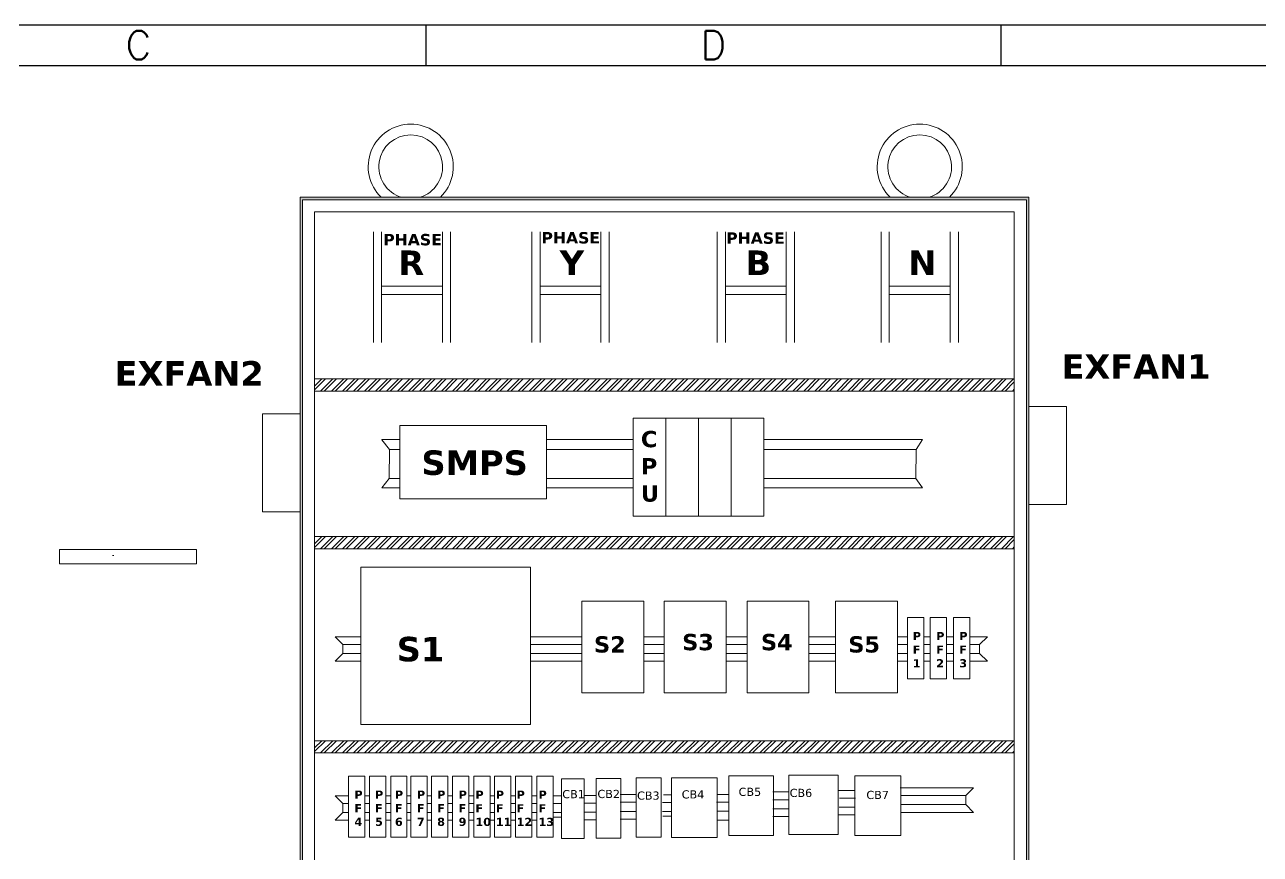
# Model space of a CAD drawing. Header units: millimetres. Extents: x -9791142 to 63260, y -4809864 to 11955173.
# Drawn here: x 15128 to 16643, y -8893 to -7876 of the extents above; entities that cross this region are included whole.
import ezdxf

# ---------------------------------------------------------------- set-up
doc = ezdxf.new("R2010")
doc.units = ezdxf.units.MM
doc.header["$LTSCALE"] = 5
doc.styles.add('style2', font='verdana.ttf')

msp = doc.modelspace()

# ---------------------------------------------------------------- hatches: boundary and pattern name
at = {"lineweight": 9, "ltscale": 5}
h = msp.add_hatch(color=256, dxfattribs=at)
h.set_gradient(color1=(147, 149, 152), color2=(199, 200, 202), tint=1)
h.paths.add_polyline_path([(15465.5, -8087.3), (15465.5, -9681.3), (16359.5, -9681.3), (16359.5, -8087.3)])
h.paths.add_polyline_path([(16356.5, -8090.3), (16356.5, -9678.3), (15468.5, -9678.3), (15468.5, -8090.3)], flags=16)
h = msp.add_hatch(color=256, dxfattribs=at)
h.set_gradient(color1=(99, 100, 102), color2=(199, 200, 202), tint=1, name='INVCYLINDER')
h.paths.add_polyline_path([(15465.5, -8087.3), (15465.5, -9681.3), (16359.5, -9681.3), (16359.5, -8087.3)])
h.paths.add_polyline_path([(16356.5, -8090.3), (16356.5, -9678.3), (15468.5, -9678.3), (15468.5, -8090.3)], flags=16)
h = msp.add_hatch(dxfattribs=at)
h.set_pattern_fill('ANSI32', color=256, style=0)
h.paths.add_polyline_path([(15483.3, -8310), (15483.3, -8325), (16341.6, -8325), (16341.6, -8310)])
h = msp.add_hatch(dxfattribs=at)
h.set_pattern_fill('ANSI32', color=256, style=0)
h.set_pattern_definition([(45, (0, -193.319), (-6.735192, 6.735192), []), (45, (4.49, -193.319), (-6.735192, 6.735192), [])])
h.paths.add_polyline_path([(15483.3, -8503.3), (15483.3, -8518.3), (16341.6, -8518.3), (16341.6, -8503.3)])
at = {"lineweight": 9, "ltscale": 5, "true_color": 0x991b1e}
h = msp.add_hatch(dxfattribs=at)
h.set_pattern_fill('AR-CONC', color=244)
h.paths.add_polyline_path([(15338.4, -8519), (15170.5, -8519), (15170.5, -8536.8), (15338.4, -8536.8)])
h = msp.add_hatch(dxfattribs=at)
h.set_pattern_fill('AR-CONC', color=244)
h.paths.add_polyline_path([(15338.4, -8519), (15170.5, -8519), (15170.5, -8536.8), (15338.4, -8536.8)])
at = {"lineweight": 9, "ltscale": 5}
h = msp.add_hatch(dxfattribs=at)
h.set_pattern_fill('ANSI32', color=256, style=0)
h.set_pattern_definition([(45, (0, -443.507), (-6.735192, 6.735192), []), (45, (4.49, -443.507), (-6.735192, 6.735192), [])])
h.paths.add_polyline_path([(15483.3, -8753.5), (15483.3, -8768.5), (16341.6, -8768.5), (16341.6, -8753.5)])

# ---------------------------------------------------------------- linework, layer by layer
at = {"color": 6}
for p, q in [((15619.8, -7875.7), (15619.8, -7925.7)), ((16325.2, -7875.7), (16325.2, -7925.7))]:
    msp.add_line(p, q, dxfattribs=at)
at = {"lineweight": 9, "ltscale": 5}
for p, q in [((15555.4, -8129.8), (15555.4, -8265.4)), ((15565.4, -8129.8), (15565.4, -8265.4)), ((15640.1, -8129.8), (15640.1, -8265.4)), ((15650.1, -8129.8), (15650.1, -8265.4)), ((15749.8, -8129.8), (15749.8, -8265.4)), ((15759.8, -8129.8), (15759.8, -8265.4)), ((15834.5, -8129.8), (15834.5, -8265.4)), ((15844.5, -8129.8), (15844.5, -8265.4)), ((15977.2, -8129.8), (15977.2, -8265.4)), ((15987.2, -8129.8), (15987.2, -8265.4)), ((16061.9, -8129.8), (16061.9, -8265.4)), ((16071.9, -8129.8), (16071.9, -8265.4)), ((16178.3, -8129.8), (16178.3, -8265.4)), ((16188.3, -8129.8), (16188.3, -8265.4)), ((16263, -8129.8), (16263, -8265.4)), ((16273, -8129.8), (16273, -8265.4)), ((15565.4, -8196.3), (15640.1, -8196.3)), ((15759.8, -8196.3), (15834.5, -8196.3)), ((15987.2, -8196.3), (16061.9, -8196.3)), ((16188.3, -8196.3), (16263, -8196.3)), ((15565.4, -8206.3), (15640.1, -8206.3)), ((15759.8, -8206.3), (15834.5, -8206.3)), ((15987.2, -8206.3), (16061.9, -8206.3)), ((16188.3, -8206.3), (16263, -8206.3)), ((15565.6, -8384.6), (15575, -8396.5)), ((15575, -8396.5), (15574.7, -8431.9)), ((15575, -8396.5), (15587.9, -8396.5)), ((15767.9, -8396.5), (15874.2, -8396.5)), ((15914.2, -8396.5), (15914.2, -8396.5)), ((15954.2, -8396.5), (15954.2, -8396.5)), ((15994.2, -8396.5), (15994.2, -8396.5)), ((16034.2, -8396.5), (16221.4, -8396.5)), ((16221.3, -8396.6), (16220.9, -8431.9)), ((16228.8, -8384.1), (16221.3, -8396.6)), ((15574.7, -8431.9), (15565.6, -8443.5)), ((15587.9, -8431.9), (15574.7, -8431.9)), ((15874.2, -8431.9), (15767.9, -8431.9)), ((15914.2, -8431.9), (15914.2, -8431.9)), ((15954.2, -8431.9), (15954.2, -8431.9)), ((15994.2, -8431.9), (15994.2, -8431.9)), ((16220.9, -8431.9), (16034.2, -8431.9)), ((16220.9, -8431.9), (16229.1, -8443.6)), ((15508.6, -8626), (15518, -8635.5)), ((15748.1, -8635.5), (15810.9, -8635.5)), ((15755.9, -8626), (15810.9, -8626)), ((15887, -8626), (15912.1, -8626)), ((15887, -8635.5), (15912.1, -8635.5)), ((15988.1, -8626), (16013.7, -8626)), ((15988.1, -8635.5), (16013.7, -8635.5)), ((16089.7, -8626), (16122.2, -8626)), ((16089.7, -8635.5), (16122.2, -8635.5)), ((16299.1, -8635.5), (16308.6, -8626)), ((15508.6, -8656), (15518, -8646.6)), ((15748.2, -8646.6), (15810.9, -8646.6)), ((15887, -8646.6), (15912.1, -8646.6)), ((15988.1, -8646.6), (16013.7, -8646.6)), ((16089.7, -8646.6), (16122.2, -8646.6)), ((16198.2, -8646.6), (16204.6, -8646.6)), ((16299.1, -8646.6), (16308.6, -8656)), ((15748, -8656), (15810.9, -8656)), ((15887, -8656), (15912.1, -8656)), ((15988.1, -8656), (16013.7, -8656)), ((16089.7, -8656), (16122.2, -8656)), ((15508.6, -8821), (15518, -8830.4)), ((15544.8, -8821), (15550.5, -8821)), ((15570.5, -8821), (15576.6, -8821)), ((15596.6, -8821), (15601.4, -8821)), ((15621.4, -8821), (15626.7, -8821)), ((15646.7, -8821), (15652.4, -8821)), ((15672.4, -8821), (15678.5, -8821)), ((15698.5, -8821), (15703.8, -8821)), ((15723.8, -8821), (15729.9, -8821)), ((15749.9, -8821), (15755.8, -8821)), ((15749.9, -8821), (15755.8, -8821)), ((15776.5, -8821), (15786.3, -8821)), ((15814.2, -8820.5), (15828.5, -8820.5)), ((15858.3, -8819.6), (15877.7, -8819.6)), ((15911.1, -8819.8), (15920.9, -8819.8)), ((15977.1, -8819.3), (15991.5, -8819.3)), ((16045.5, -8816.3), (16064.9, -8816.3)), ((16126, -8814.5), (16145.4, -8814.5)), ((16201.7, -8811.4), (16280.9, -8811.4)), ((16282.3, -8820.8), (16291.7, -8811.4)), ((15544.8, -8830.4), (15550.5, -8830.4)), ((15570.5, -8830.4), (15576.6, -8830.4)), ((15596.6, -8830.4), (15601.4, -8830.4)), ((15621.4, -8830.4), (15626.7, -8830.4)), ((15646.7, -8830.4), (15652.4, -8830.4)), ((15672.4, -8830.4), (15678.5, -8830.4)), ((15698.5, -8830.4), (15703.8, -8830.4)), ((15723.8, -8830.4), (15729.9, -8830.4)), ((15749.9, -8830.4), (15755.8, -8830.4)), ((15775.4, -8830.4), (15786.3, -8830.4)), ((15814.2, -8830), (15828.5, -8830)), ((15858.3, -8829), (15877.7, -8829)), ((15910.1, -8829.2), (15920.9, -8829.2)), ((15976.3, -8828.8), (15990.6, -8828.8)), ((16045.5, -8825.8), (16064.9, -8825.8)), ((16126.9, -8835), (16146.3, -8835)), ((16127.2, -8823.9), (16146.6, -8823.9)), ((16282.3, -8831.9), (16291.7, -8841.4)), ((15508.6, -8851), (15518, -8841.5)), ((15544.8, -8841.5), (15550.5, -8841.5)), ((15544.8, -8851), (15550.5, -8851)), ((15570.5, -8841.5), (15576.6, -8841.5)), ((15570.5, -8851), (15576.6, -8851)), ((15596.6, -8841.5), (15601.4, -8841.5)), ((15596.6, -8851), (15601.4, -8851)), ((15621.4, -8841.5), (15626.7, -8841.5)), ((15621.4, -8851), (15626.7, -8851)), ((15646.7, -8841.5), (15652.4, -8841.5)), ((15646.7, -8851), (15652.4, -8851)), ((15672.4, -8841.5), (15678.5, -8841.5)), ((15672.4, -8851), (15678.5, -8851)), ((15698.5, -8841.5), (15703.8, -8841.5)), ((15698.5, -8851), (15703.8, -8851)), ((15723.8, -8841.5), (15729.9, -8841.5)), ((15723.8, -8851), (15729.9, -8851)), ((15729.9, -8851), (15723.8, -8851)), ((15749.9, -8841.5), (15755.8, -8841.5)), ((15749.9, -8841.5), (15755.6, -8841.5)), ((15749.9, -8851), (15755.8, -8851)), ((15749.9, -8851), (15752.5, -8851)), ((15755.8, -8851), (15749.9, -8851)), ((15753.1, -8841.5), (15755.8, -8841.5)), ((15775.6, -8841.5), (15786.3, -8841.5)), ((15786.5, -8847.1), (15775.8, -8847.1)), ((15814.2, -8841.1), (15828.5, -8841.1)), ((15828.5, -8850.5), (15814.2, -8850.5)), ((15858.3, -8840.1), (15877.7, -8840.1)), ((15877.7, -8849.6), (15858.3, -8849.6)), ((15910.2, -8840.3), (15920.9, -8840.3)), ((15921.1, -8845.9), (15910.4, -8845.9)), ((15991.1, -8851.1), (15976.7, -8851.1)), ((15977.4, -8839.9), (15991.8, -8839.9)), ((16045.5, -8836.9), (16064.9, -8836.9)), ((16064.9, -8846.3), (16045.5, -8846.3)), ((16145.1, -8844.5), (16125.8, -8844.5))]:
    msp.add_line(p, q, dxfattribs=at)
at = {"color": 240}
for points in [[(13476.3, -7875.7), (17763.4, -7875.7), (17763.4, -10918.7), (13476.3, -10918.7)], [(13526.3, -7925.7), (17713.4, -7925.7), (17713.4, -10868.7), (13526.3, -10868.7)]]:
    msp.add_lwpolyline(points, close=True, dxfattribs=at)
at = {"lineweight": 9, "ltscale": 5}
for points in [[(15465.5, -9681.3), (15465.5, -8087.3), (16359.5, -8087.3), (16359.5, -9681.3)], [(15468.5, -9678.3), (15468.5, -8090.3), (16356.5, -8090.3), (16356.5, -9678.3)], [(15874.2, -8358.1), (15874.2, -8478.1), (15914.2, -8478.1), (15914.2, -8358.1)], [(15914.2, -8358.1), (15914.2, -8478.1), (15954.2, -8478.1), (15954.2, -8358.1)], [(15954.2, -8358.1), (15954.2, -8478.1), (15994.2, -8478.1), (15994.2, -8358.1)], [(15994.2, -8358.1), (15994.2, -8478.1), (16034.2, -8478.1), (16034.2, -8358.1)], [(15767.9, -8367.1), (15767.9, -8457.1), (15587.9, -8457.1), (15587.9, -8367.1)], [(15170.5, -8519), (15338.4, -8519), (15338.4, -8536.8), (15170.5, -8536.8)], [(15540.1, -8540.7), (15748.1, -8540.7), (15748.1, -8733.7), (15540.1, -8733.7)], [(15810.9, -8582.3), (15887, -8582.3), (15887, -8694.8), (15810.9, -8694.8)], [(15912.1, -8582.3), (15988.1, -8582.3), (15988.1, -8694.8), (15912.1, -8694.8)], [(16013.7, -8582.3), (16089.7, -8582.3), (16089.7, -8694.8), (16013.7, -8694.8)], [(16122.2, -8582.3), (16198.2, -8582.3), (16198.2, -8694.8), (16122.2, -8694.8)], [(16210.5, -8677.5), (16210.5, -8602.5), (16230.5, -8602.5), (16230.5, -8677.5)], [(16238.3, -8677.5), (16238.3, -8602.5), (16258.3, -8602.5), (16258.3, -8677.5)], [(16266.9, -8677.5), (16266.9, -8602.5), (16286.9, -8602.5), (16286.9, -8677.5)], [(15524.8, -8871.8), (15524.8, -8796.8), (15544.8, -8796.8), (15544.8, -8871.8)], [(15550.5, -8871.8), (15550.5, -8796.8), (15570.5, -8796.8), (15570.5, -8871.8)], [(15576.6, -8871.8), (15576.6, -8796.8), (15596.6, -8796.8), (15596.6, -8871.8)], [(15601.4, -8871.8), (15601.4, -8796.8), (15621.4, -8796.8), (15621.4, -8871.8)], [(15626.7, -8871.8), (15626.7, -8796.8), (15646.7, -8796.8), (15646.7, -8871.8)], [(15652.4, -8871.8), (15652.4, -8796.8), (15672.4, -8796.8), (15672.4, -8871.8)], [(15678.5, -8871.8), (15678.5, -8796.8), (15698.5, -8796.8), (15698.5, -8871.8)], [(15703.8, -8871.8), (15703.8, -8796.8), (15723.8, -8796.8), (15723.8, -8871.8)], [(15729.9, -8871.8), (15729.9, -8796.8), (15749.9, -8796.8), (15749.9, -8871.8)], [(15755.8, -8871.8), (15755.8, -8796.8), (15775.8, -8796.8), (15775.8, -8871.8)], [(15786.3, -8873.3), (15814, -8873.3), (15814, -8800.3), (15786.3, -8800.3)], [(15828.5, -8872.8), (15859, -8872.8), (15859, -8799.8), (15828.5, -8799.8)], [(15877.7, -8871.9), (15908.2, -8871.9), (15908.2, -8798.9), (15877.7, -8798.9)], [(15920.9, -8872.1), (15976.9, -8872.1), (15976.9, -8799.1), (15920.9, -8799.1)], [(15991.4, -8869.6), (16046.2, -8869.6), (16046.2, -8796.6), (15991.4, -8796.6)], [(16064.9, -8868.7), (16125.5, -8868.7), (16125.5, -8795.7), (16064.9, -8795.7)], [(16145.9, -8869.7), (16202.4, -8869.7), (16202.4, -8796.7), (16145.9, -8796.7)]]:
    msp.add_lwpolyline(points, close=True, dxfattribs=at)
for points in [[(16341.6, -8090.1), (16341.6, -8090.2)], [(15483.3, -9678.3), (15483.3, -8105.2)], [(16341.6, -8105.2), (15483.3, -8105.2)], [(16341.6, -8105.2), (16341.6, -9678.3)], [(15483.3, -8310), (16341.6, -8310)], [(16341.6, -8325), (15483.3, -8325)], [(16359.5, -8343.9), (16405.5, -8343.9), (16405.5, -8463.9), (16359.5, -8463.9)], [(15465.5, -8352.9), (15419.3, -8352.9), (15419.3, -8472.9), (15465.5, -8472.9)], [(15565.6, -8384.6), (15565.6, -8384.1), (15587.9, -8384.1)], [(15767.9, -8384.1), (15874.2, -8384.1)], [(15914.2, -8384.1), (15914.2, -8384.1)], [(15954.2, -8384.1), (15954.2, -8384.1)], [(15994.2, -8384.1), (15994.2, -8384.1)], [(16034.2, -8384.1), (16229, -8384.1)], [(15587.9, -8443.5), (15565.6, -8443.5)], [(15874.2, -8443.5), (15767.9, -8443.5)], [(15914.2, -8443.5), (15914.2, -8443.5)], [(15954.2, -8443.5), (15954.2, -8443.5)], [(15994.2, -8443.5), (15994.2, -8443.5)], [(16229, -8443.3), (16229, -8443.5), (16034.2, -8443.5)], [(15483.3, -8503.3), (16341.6, -8503.3)], [(16341.6, -8518.3), (15483.3, -8518.3)], [(15508.6, -8626), (15540.1, -8626)], [(15540.1, -8646.6), (15518, -8646.6), (15518, -8635.5), (15540.1, -8635.5)], [(15748.1, -8626), (15756.6, -8626)], [(15748.1, -8635.5), (15756.6, -8635.5)], [(16198.2, -8626), (16210.5, -8626)], [(16198.2, -8635.5), (16210.5, -8635.5)], [(16230.5, -8626), (16238.3, -8626)], [(16230.5, -8635.5), (16238.3, -8635.5)], [(16258.3, -8626), (16266.9, -8626)], [(16258.3, -8635.5), (16266.9, -8635.5)], [(16286.9, -8626), (16308.6, -8626)], [(16286.9, -8635.5), (16299.1, -8635.5), (16299.1, -8646.6), (16286.9, -8646.6)], [(15756.6, -8646.6), (15748.1, -8646.6)], [(16210.5, -8646.6), (16198.2, -8646.6)], [(16238.3, -8646.6), (16230.5, -8646.6)], [(16266.9, -8646.6), (16258.3, -8646.6)], [(15540.1, -8656), (15508.6, -8656)], [(15756.6, -8656), (15748.1, -8656)], [(16210.5, -8656), (16198.2, -8656)], [(16238.3, -8656), (16230.5, -8656)], [(16266.9, -8656), (16258.3, -8656)], [(16308.6, -8656), (16286.9, -8656)], [(15483.3, -8753.5), (16341.6, -8753.5)], [(16341.6, -8768.5), (15483.3, -8768.5)], [(15508.6, -8821), (15524.8, -8821)], [(16202.3, -8820.8), (16282.3, -8820.8), (16282.3, -8831.9), (16202.3, -8831.9)], [(16272.4, -8811.4), (16291.7, -8811.4)], [(15524.8, -8841.5), (15518, -8841.5), (15518, -8830.4), (15524.8, -8830.4)], [(15524.8, -8851), (15508.6, -8851)], [(16291.7, -8841.4), (16202.8, -8841.4)]]:
    msp.add_lwpolyline(points, dxfattribs=at)
for centre, radius, start, end in [((15601.2, -8049.8), 52.2, 314.0991, 225.9009), ((16225.6, -8049.8), 52.2, 314.0991, 225.9009), ((15601.2, -8049.8), 39.1, 286.5103, 253.4897), ((16225.6, -8049.8), 39.1, 286.5103, 253.4897)]:
    msp.add_arc(centre, radius, start, end, dxfattribs=at)

# ---------------------------------------------------------------- texts
at = {"color": 2, "char_height": 35, "width": 705.35, "attachment_point": 5, "style": 'style2'}
for s, insert in [('{\\Fromans|c0;C}', (15267.2, -7900.7)), ('{\\Fromans|c0;D}', (15972.5, -7900.7))]:
    msp.add_mtext(s, dxfattribs=dict(at, insert=insert))
at = {"lineweight": 9, "ltscale": 5, "attachment_point": 1}
for s, width, insert, char_height in [('{\\fVerdana|b1|i0|c0|p34;PHASE}', 71.102, (15567.4, -8132.2), 14), ('{\\fVerdana|b1|i0|c0|p34;PHASE}', 72.624, (15761.5, -8129.9), 14), ('{\\fVerdana|b1|i0|c0|p34;PHASE}', 72.624, (15988.1, -8130.3), 14), ('{\\fVerdana|b1|i0|c0|p34;R}', 47.412, (15585.9, -8152.5), 30), ('{\\fVerdana|b1|i0|c0|p34;Y}', 47.412, (15784, -8152.5), 30), ('{\\fVerdana|b1|i0|c0|p34;B}', 47.412, (16011.9, -8152.5), 30), ('{\\fVerdana|b1|i0|c0|p34;N}', 47.412, (16211.7, -8152.5), 30), ('{\\fVerdana|b1|i0|c0|p34;EXFAN2}', 90.299, (15238, -8288.1), 30), ('{\\fVerdana|b1|i0|c0|p34;EXFAN1}', 90.299, (16399.5, -8279.7), 30), ('{\\fVerdana|b1|i0|c0|p34;C\\PP\\PU}', 21.028, (15883.5, -8373.7), 20), ('{\\fVerdana|b1|i0|c0|p34;SMPS}', 128.796, (15614.4, -8397.6), 30), ('{\\fVerdana|b1|i0|c0|p34;S3}', 54.532, (15934.2, -8622.6), 20), ('{\\fVerdana|b1|i0|c0|p34;S4}', 54.532, (16030.9, -8622.6), 20), ('{\\fVerdana|b1|i0|c0|p34;P\\PF\\P1}', 13.27, (16217, -8620.2), 10), ('{\\fVerdana|b1|i0|c0|p34;P\\PF\\P2}', 13.27, (16245.8, -8620.2), 10), ('{\\fVerdana|b1|i0|c0|p34;P\\PF\\P3}', 13.27, (16274.1, -8620.2), 10), ('{\\fVerdana|b1|i0|c0|p34;S1}', 143.723, (15584, -8626.2), 30), ('{\\fVerdana|b1|i0|c0|p34;S2}', 54.532, (15826.1, -8625.4), 20), ('{\\fVerdana|b1|i0|c0|p34;S5}', 54.532, (16138, -8625.4), 20), ('{\\fVerdana|b1|i0|c0|p34;P\\PF\\P4}', 13.27, (15532.1, -8814.6), 10), ('{\\fVerdana|b1|i0|c0|p34;P\\PF\\P5}', 13.27, (15557.4, -8814.6), 10), ('{\\fVerdana|b1|i0|c0|p34;P\\PF\\P6}', 13.27, (15581.8, -8814.6), 10), ('{\\fVerdana|b1|i0|c0|p34;P\\PF\\P7}', 13.27, (15608.8, -8814.6), 10), ('{\\fVerdana|b1|i0|c0|p34;P\\PF\\P8}', 13.27, (15633.6, -8814.6), 10), ('{\\fVerdana|b1|i0|c0|p34;P\\PF\\P9}', 13.27, (15660, -8814.6), 10), ('{\\fVerdana|b1|i0|c0|p34;P\\PF\\P10}', 13.27, (15680.6, -8814.7), 10), ('{\\fVerdana|b1|i0|c0|p34;P\\PF\\P11}', 13.27, (15705.6, -8814.7), 10), ('{\\fVerdana|b1|i0|c0|p34;P\\PF\\P12}', 13.27, (15731.1, -8814.7), 10), ('{\\fVerdana|b1|i0|c0|p34;P\\PF\\P13}', 13.27, (15758, -8814.7), 10), ('{\\fVerdana|b0|i0|c0|p34;CB1}', 49.619, (15787.1, -8814), 10), ('{\\fVerdana|b0|i0|c0|p34;CB2}', 56.696, (15830.2, -8813.8), 10), ('{\\fVerdana|b0|i0|c0|p34;CB3}', 60.243, (15878.8, -8815.8), 10), ('{\\fVerdana|b0|i0|c0|p34;CB4}', 49.619, (15933.6, -8814.3), 10), ('{\\fVerdana|b0|i0|c0|p34;CB5}', 56.696, (16003.4, -8811.2), 10), ('{\\fVerdana|b0|i0|c0|p34;CB6}', 60.243, (16066, -8812.5), 10), ('{\\fVerdana|b0|i0|c0|p34;CB7}', 60.243, (16160.1, -8815), 10)]:
    msp.add_mtext_dynamic_manual_height_columns(s, width=width, gutter_width=12.5, heights=[0], dxfattribs=dict(at, insert=insert, char_height=char_height))

doc.saveas('drawing.dxf')
